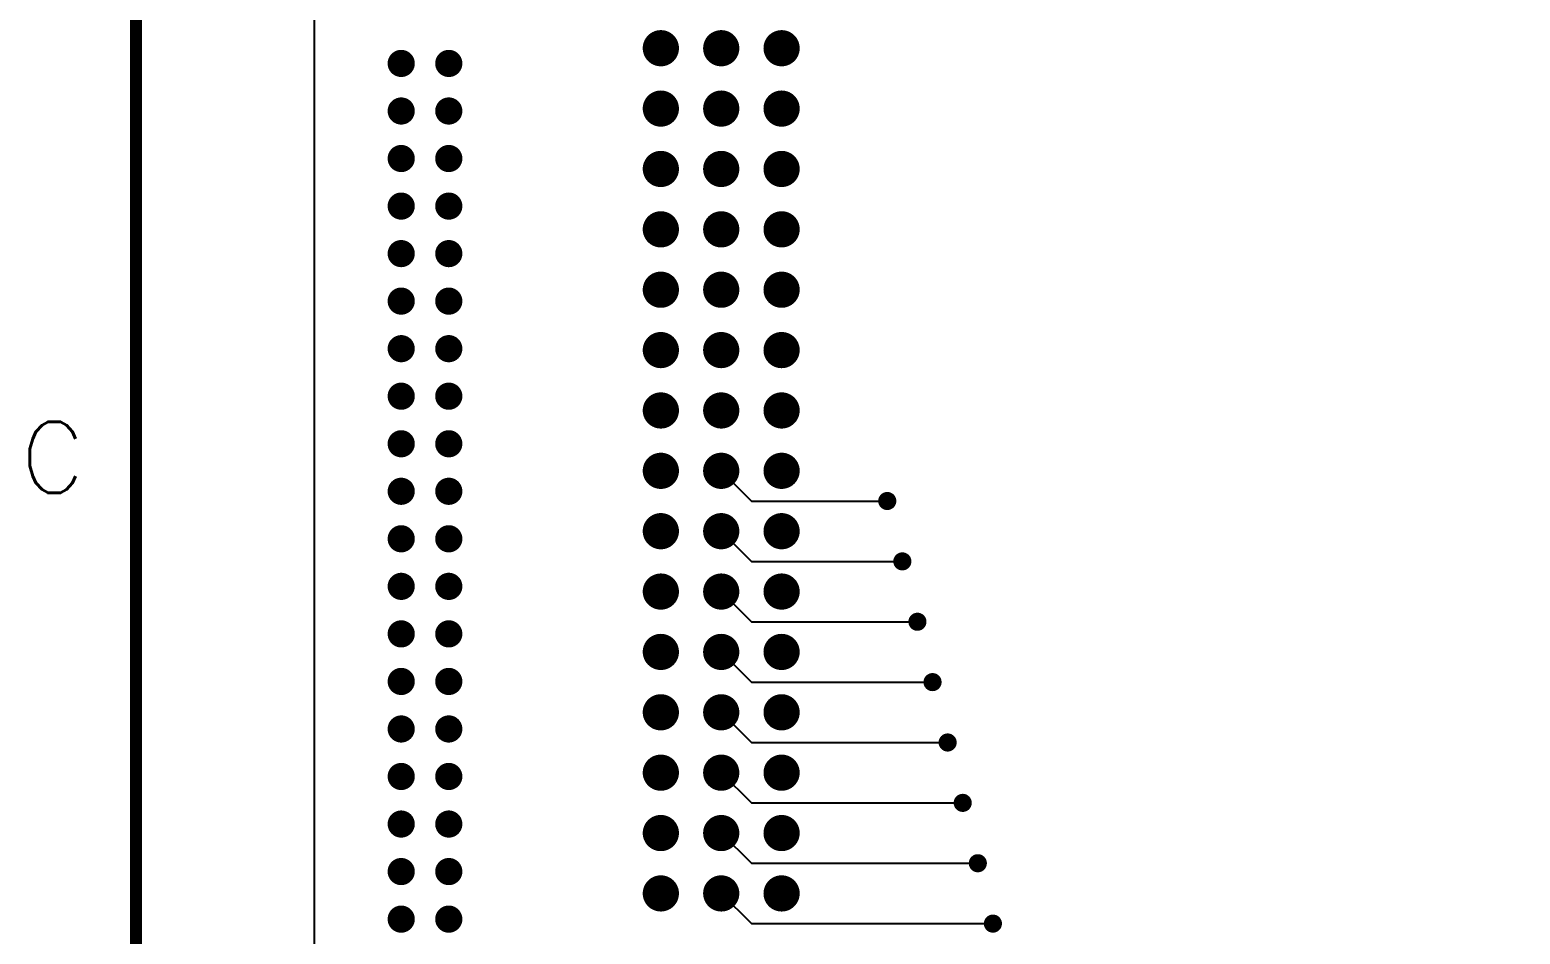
# Model space of a CAD drawing. Extents: x 295 to 953, y 10 to 290.
# Drawn here: x 487.5 to 550.2, y 152.4 to 190.5 of the extents above; entities that cross this region are included whole.
import ezdxf
from ezdxf.enums import TextEntityAlignment as Align

# ---------------------------------------------------------------- set-up
doc = ezdxf.new("R2010")
doc.units = 0
doc.header["$LTSCALE"] = 5
doc.header["$MEASUREMENT"] = 0
doc.layers.get('0').update_dxf_attribs({"linetype": 'CONTINUOUS', "lineweight": 25})
for name, color, linetype in [('DV-ABPB-A4_IN3', 5, 'CONTINUOUS'), ('문자', 4, 'CONTINUOUS'), ('테두리', 3, 'CONTINUOUS')]:
    doc.layers.add(name, color=color, linetype=linetype)
doc.styles.get("Standard").update_dxf_attribs({"font": 'simplex.shx'})

# ---------------------------------------------------------------- blocks, each defined once
blk = doc.blocks.new('C')
at = {"layer": '테두리', "const_width": 0.5}
blk.add_lwpolyline([(15, 285), (15, 15), (405, 15), (405, 285), (15, 285)], dxfattribs=at)
at = {"layer": '문자'}
blk.add_text('C', height=3, dxfattribs=at).set_placement((11.5, 172.5), align=Align.MIDDLE)

msp = doc.modelspace()

# ---------------------------------------------------------------- linework, layer by layer
at = {"color": 7}
for points, const_width in [([(513.679, 189.713, 1), (514.441, 189.713, 1)], 0.762), ([(516.219, 189.713, 1), (516.981, 189.713, 1)], 0.762), ([(518.759, 189.713, 1), (519.521, 189.713, 1)], 0.762), ([(502.852, 189.073, 1), (503.423, 189.073, 1)], 0.572), ([(504.853, 189.073, 1), (505.425, 189.073, 1)], 0.572), ([(502.852, 187.072, 1), (503.423, 187.072, 1)], 0.572), ([(504.853, 187.072, 1), (505.425, 187.072, 1)], 0.572), ([(513.679, 187.173, 1), (514.441, 187.173, 1)], 0.762), ([(516.219, 187.173, 1), (516.981, 187.173, 1)], 0.762), ([(518.759, 187.173, 1), (519.521, 187.173, 1)], 0.762), ([(502.852, 185.073, 1), (503.423, 185.073, 1)], 0.572), ([(504.853, 185.073, 1), (505.425, 185.073, 1)], 0.572), ([(513.679, 184.633, 1), (514.441, 184.633, 1)], 0.762), ([(516.219, 184.633, 1), (516.981, 184.633, 1)], 0.762), ([(518.759, 184.633, 1), (519.521, 184.633, 1)], 0.762), ([(502.852, 183.071, 1), (503.423, 183.071, 1)], 0.572), ([(504.853, 183.071, 1), (505.425, 183.071, 1)], 0.572), ([(513.679, 182.093, 1), (514.441, 182.093, 1)], 0.762), ([(516.219, 182.093, 1), (516.981, 182.093, 1)], 0.762), ([(518.759, 182.093, 1), (519.521, 182.093, 1)], 0.762), ([(502.852, 181.072, 1), (503.423, 181.072, 1)], 0.572), ([(504.853, 181.072, 1), (505.425, 181.072, 1)], 0.572), ([(513.679, 179.553, 1), (514.441, 179.553, 1)], 0.762), ([(516.219, 179.553, 1), (516.981, 179.553, 1)], 0.762), ([(518.759, 179.553, 1), (519.521, 179.553, 1)], 0.762), ([(502.852, 179.073, 1), (503.423, 179.073, 1)], 0.572), ([(504.853, 179.073, 1), (505.425, 179.073, 1)], 0.572), ([(502.852, 177.072, 1), (503.423, 177.072, 1)], 0.572), ([(504.853, 177.072, 1), (505.425, 177.072, 1)], 0.572), ([(513.679, 177.013, 1), (514.441, 177.013, 1)], 0.762), ([(516.219, 177.013, 1), (516.981, 177.013, 1)], 0.762), ([(518.759, 177.013, 1), (519.521, 177.013, 1)], 0.762), ([(502.852, 175.073, 1), (503.423, 175.073, 1)], 0.572), ([(504.853, 175.073, 1), (505.425, 175.073, 1)], 0.572), ([(513.679, 174.473, 1), (514.441, 174.473, 1)], 0.762), ([(516.219, 174.473, 1), (516.981, 174.473, 1)], 0.762), ([(518.759, 174.473, 1), (519.521, 174.473, 1)], 0.762), ([(502.852, 173.071, 1), (503.423, 173.071, 1)], 0.572), ([(504.853, 173.071, 1), (505.425, 173.071, 1)], 0.572), ([(513.679, 171.933, 1), (514.441, 171.933, 1)], 0.762), ([(516.219, 171.933, 1), (516.981, 171.933, 1)], 0.762), ([(518.759, 171.933, 1), (519.521, 171.933, 1)], 0.762), ([(502.852, 171.072, 1), (503.423, 171.072, 1)], 0.572), ([(504.853, 171.072, 1), (505.425, 171.072, 1)], 0.572), ([(523.394, 170.663, 1), (523.775, 170.663, 1)], 0.381), ([(513.679, 169.393, 1), (514.441, 169.393, 1)], 0.762), ([(516.219, 169.393, 1), (516.981, 169.393, 1)], 0.762), ([(518.759, 169.393, 1), (519.521, 169.393, 1)], 0.762), ([(502.852, 169.073, 1), (503.423, 169.073, 1)], 0.572), ([(504.853, 169.073, 1), (505.425, 169.073, 1)], 0.572), ([(524.029, 168.123, 1), (524.41, 168.123, 1)], 0.381), ([(502.852, 167.072, 1), (503.423, 167.072, 1)], 0.572), ([(504.853, 167.072, 1), (505.425, 167.072, 1)], 0.572), ([(513.679, 166.853, 1), (514.441, 166.853, 1)], 0.762), ([(516.219, 166.853, 1), (516.981, 166.853, 1)], 0.762), ([(518.759, 166.853, 1), (519.521, 166.853, 1)], 0.762), ([(502.852, 165.073, 1), (503.423, 165.073, 1)], 0.572), ([(504.853, 165.073, 1), (505.425, 165.073, 1)], 0.572), ([(524.664, 165.583, 1), (525.045, 165.583, 1)], 0.381), ([(513.679, 164.313, 1), (514.441, 164.313, 1)], 0.762), ([(516.219, 164.313, 1), (516.981, 164.313, 1)], 0.762), ([(518.759, 164.313, 1), (519.521, 164.313, 1)], 0.762), ([(502.852, 163.071, 1), (503.423, 163.071, 1)], 0.572), ([(504.853, 163.071, 1), (505.425, 163.071, 1)], 0.572), ([(525.299, 163.043, 1), (525.68, 163.043, 1)], 0.381), ([(513.679, 161.773, 1), (514.441, 161.773, 1)], 0.762), ([(516.219, 161.773, 1), (516.981, 161.773, 1)], 0.762), ([(518.759, 161.773, 1), (519.521, 161.773, 1)], 0.762), ([(502.852, 161.072, 1), (503.423, 161.072, 1)], 0.572), ([(504.853, 161.072, 1), (505.425, 161.072, 1)], 0.572), ([(525.934, 160.503, 1), (526.315, 160.503, 1)], 0.381), ([(513.679, 159.233, 1), (514.441, 159.233, 1)], 0.762), ([(516.219, 159.233, 1), (516.981, 159.233, 1)], 0.762), ([(518.759, 159.233, 1), (519.521, 159.233, 1)], 0.762), ([(502.852, 159.073, 1), (503.423, 159.073, 1)], 0.572), ([(504.853, 159.073, 1), (505.425, 159.073, 1)], 0.572), ([(526.569, 157.963, 1), (526.95, 157.963, 1)], 0.381), ([(502.852, 157.072, 1), (503.423, 157.072, 1)], 0.572), ([(504.853, 157.072, 1), (505.425, 157.072, 1)], 0.572), ([(513.679, 156.693, 1), (514.441, 156.693, 1)], 0.762), ([(516.219, 156.693, 1), (516.981, 156.693, 1)], 0.762), ([(518.759, 156.693, 1), (519.521, 156.693, 1)], 0.762), ([(502.852, 155.073, 1), (503.423, 155.073, 1)], 0.572), ([(504.853, 155.073, 1), (505.425, 155.073, 1)], 0.572), ([(527.204, 155.423, 1), (527.585, 155.423, 1)], 0.381), ([(513.679, 154.153, 1), (514.441, 154.153, 1)], 0.762), ([(516.219, 154.153, 1), (516.981, 154.153, 1)], 0.762), ([(518.759, 154.153, 1), (519.521, 154.153, 1)], 0.762), ([(502.852, 153.071, 1), (503.423, 153.071, 1)], 0.572), ([(504.853, 153.071, 1), (505.425, 153.071, 1)], 0.572), ([(527.839, 152.883, 1), (528.22, 152.883, 1)], 0.381)]:
    msp.add_lwpolyline(points, format="xyb", close=True, dxfattribs=dict(at, const_width=const_width))
at = {"layer": 'DV-ABPB-A4_IN3', "color": 7}
for p, q in [((499.478, 223.003), (499.478, 98.002)), ((516.6, 171.933), (517.87, 170.663)), ((517.87, 170.663), (523.585, 170.663)), ((516.6, 169.393), (517.87, 168.123)), ((517.87, 168.123), (524.22, 168.123)), ((516.6, 166.853), (517.87, 165.583)), ((517.87, 165.583), (524.855, 165.583)), ((516.6, 164.313), (517.87, 163.043)), ((517.87, 163.043), (525.49, 163.043)), ((516.6, 161.773), (517.87, 160.503)), ((517.87, 160.503), (526.125, 160.503)), ((516.6, 159.233), (517.87, 157.963)), ((517.87, 157.963), (526.76, 157.963)), ((516.6, 156.693), (517.87, 155.423)), ((517.87, 155.423), (527.395, 155.423)), ((516.6, 154.153), (517.87, 152.883)), ((517.87, 152.883), (528.03, 152.883))]:
    msp.add_line(p, q, dxfattribs=at)

# ---------------------------------------------------------------- block references
msp.add_blockref('C', (476.978, 0))

doc.saveas('drawing.dxf')
